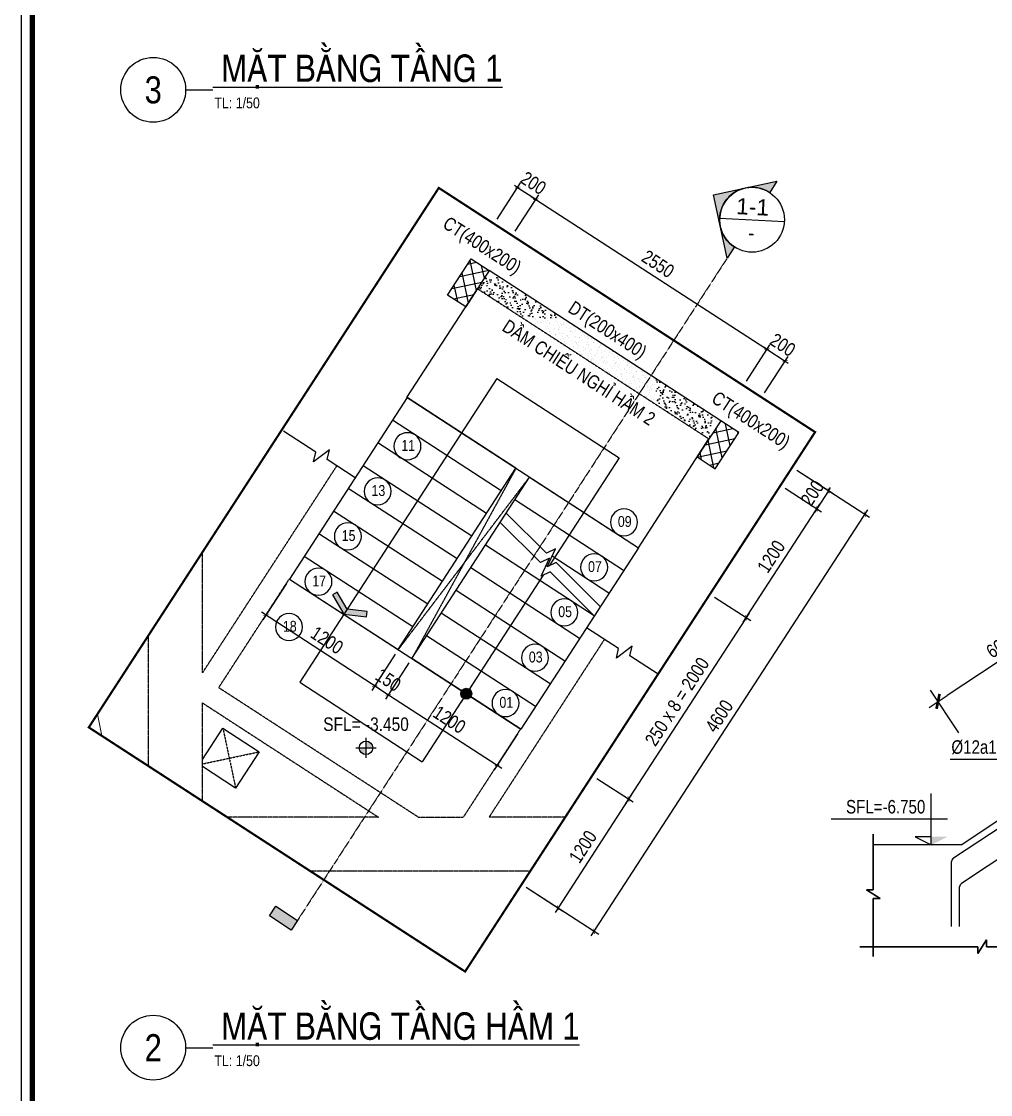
# Model space of a CAD drawing. Header units: millimetres. Extents: x 379264 to 1158416, y -283062 to 356890.
# Drawn here: x 1115130 to 1124096, y -20778 to -10850 of the extents above; entities that cross this region are included whole.
import ezdxf
from ezdxf.enums import TextEntityAlignment as Align

# ---------------------------------------------------------------- set-up
doc = ezdxf.new("R2010")
doc.units = ezdxf.units.MM
for name, pattern in [('BLOCK A - CHI TIET THANG 4$0$HIDDEN', [0.375, 0.25, -0.125]), ('CHI TIET THANG SAN VUON$0$$0$HIDDEN', [0.375, 0.25, -0.125]), ('HIDDEN', [9.525, 6.35, -3.175]), ('mb tang 1 TWA$0$Core 1A$0$Hidden10.5', [1.5, 1, -0.5]), ('mb_loi thang 2-19 twa$0$Core 1A$0$Hidden10.5', [1.5, 1, -0.5])]:
    doc.linetypes.add(name, pattern=pattern)
for name, color, linetype in [('01PM. TEXT A', 3, 'Continuous'), ('02PM. TEXT B', 4, 'Continuous'), ('04PM. THIN', 7, 'Continuous'), ('05PM. FRAME', 4, 'Continuous'), ('06PM. HIDDEN', 4, 'HIDDEN'), ('07PM. WACO', 6, 'Continuous'), ('08PM. SSS X', 6, 'Continuous'), ('11PM. DIM', 2, 'Continuous'), ('13PM. HATCH', 8, 'Continuous'), ('CHI TIET THANG SAN VUON$0$Number Step', 94, 'Continuous'), ('mb tang 1 TWA$0$Opening Hidden', 154, 'mb tang 1 TWA$0$Core 1A$0$Hidden10.5'), ('mb_loi thang 2-19 twa$0$Opening Hidden', 154, 'mb_loi thang 2-19 twa$0$Core 1A$0$Hidden10.5')]:
    doc.layers.add(name, color=color, linetype=linetype)
doc.layers.add('DMo', color=254, linetype='HIDDEN', lineweight=9)
doc.styles.add('[PMDC2013]STYLE', font='arial.ttf', dxfattribs={"width": 0.8})
doc.styles.add('CHI TIET THANG SAN VUON$0$$0$Title Block Bold', font='VHELVEB_0.TTF')
doc.styles.add('CHI TIET THANG SAN VUON$0$VNI-HelveC', font='VHELVCN_0.TTF')
doc.styles.add('CHI TIET THANG SAN VUON$0$VNI-HelveCB', font='VHELVCB_0.TTF')
doc.dimstyles.new('20', dxfattribs={"dimtxt": 250, "dimasz": 200, "dimexe": 250, "dimexo": 0, "dimgap": 100, "dimtad": 1, "dimdec": 0, "dimlfac": 0.2, "dimzin": 0, "dimdsep": 46, "dimtxsty": '[PMDC2013]STYLE', "dimblk": 'TICK', "dimcen": 0, "dimdle": 300, "dimclrd": 2, "dimclre": 2, "dimclrt": 4, "dimadec": 0, "dimazin": 0, "dimtfac": 0.004, "dimtdec": 0, "dimtix": 1, "dimtmove": 2, "dimatfit": 3, "dimldrblk": 'TICK', "dimfxl": 1, "dimtvp": 0.8, "dimtolj": 1, "dimtzin": 0, "dimarcsym": 0})
doc.dimstyles.new('BLOCK A - CHI TIET THANG 1$0$Dim 50 (A1-A2)', dxfattribs={"dimscale": 50, "dimtxt": 2.5, "dimasz": 0.7, "dimexe": 1, "dimexo": 1, "dimgap": 1, "dimtad": 1, "dimdec": 0, "dimzin": 12, "dimdsep": 46, "dimtxsty": '[PMDC2013]STYLE', "dimblk": 'ARCHTICK', "dimcen": 0, "dimdle": 1, "dimclrd": 2, "dimclre": 2, "dimclrt": 4, "dimadec": 0, "dimazin": 0, "dimtfac": 1, "dimtdec": 0, "dimtix": 1, "dimtmove": 2, "dimatfit": 3, "dimldrblk": 'ARCHTICK', "dimfxl": 1, "dimtolj": 1, "dimtzin": 0, "dimarcsym": 0})

# ---------------------------------------------------------------- blocks, each defined once
blk = doc.blocks.new('_ArchTick')
at = {"color": 0, "linetype": 'ByBlock', "const_width": 0.15}
blk.add_lwpolyline([(-0.5, -0.5), (0.5, 0.5)], dxfattribs=at)
blk = doc.blocks.new('*D1455')
at = {"layer": '11PM. DIM', "color": 2, "lineweight": -2, "transparency": 16777216}
for p, q in [((1118715.1, -16785.3), (1118497.4, -17120.9)), ((1118482.6, -17051.7), (1119573.2, -17759.3)), ((1119721.7, -17438.5), (1119504, -17774))]:
    blk.add_line(p, q, dxfattribs=at)
at = {"layer": 'Defpoints', "color": 0, "transparency": 16777216}
for p in [(1118742.3, -16743.4), (1119749, -17396.5), (1119531.3, -17732.1)]:
    blk.add_point(p, dxfattribs=at)
at = {"layer": '11PM. DIM', "color": 2, "lineweight": -2, "transparency": 16777216, "xscale": 35, "yscale": 35, "zscale": 35}
for p, rotation in [((1118524.6, -17078.9), 147.0250436049412), ((1119531.3, -17732.1), 327.0250436049412)]:
    blk.add_blockref('_ArchTick', p, dxfattribs=dict(at, rotation=rotation))
at = {"layer": '11PM. DIM', "color": 4, "transparency": 16777216, "insert": (1119089.9, -17310), "char_height": 125, "attachment_point": 5, "rotation": 327.02504, "style": '[PMDC2013]STYLE'}
blk.add_mtext('\\A1;1200', dxfattribs=at)
blk = doc.blocks.new('*D1456')
at = {"layer": '11PM. DIM', "color": 2, "lineweight": -2, "transparency": 16777216}
for p, q in [((1117582.2, -16050.3), (1117364.4, -16385.9)), ((1118440.3, -17024.3), (1117349.7, -16316.7)), ((1118588.8, -16703.4), (1118371.1, -17039))]:
    blk.add_line(p, q, dxfattribs=at)
at = {"layer": 'Defpoints', "color": 0, "transparency": 16777216}
for p in [(1117609.4, -16008.4), (1117391.7, -16343.9), (1118616.1, -16661.5)]:
    blk.add_point(p, dxfattribs=at)
at = {"layer": '11PM. DIM', "color": 2, "lineweight": -2, "transparency": 16777216, "xscale": 35, "yscale": 35, "zscale": 35}
for p, rotation in [((1117391.7, -16343.9), 147.0250436049412), ((1118398.3, -16997.1), 327.0250436049412)]:
    blk.add_blockref('_ArchTick', p, dxfattribs=dict(at, rotation=rotation))
at = {"layer": '11PM. DIM', "color": 4, "transparency": 16777216, "insert": (1117957, -16575), "char_height": 125, "attachment_point": 5, "rotation": 327.02504, "style": '[PMDC2013]STYLE'}
blk.add_mtext('\\A1;1200', dxfattribs=at)
blk = doc.blocks.new('*D1457')
at = {"layer": '11PM. DIM', "color": 2, "lineweight": -2, "transparency": 16777216}
for p, q in [((1118588.8, -16703.4), (1118371.1, -17039)), ((1118715.1, -16785.3), (1118497.4, -17120.9)), ((1118398.3, -16997.1), (1118369, -16978)), ((1118398.3, -16997.1), (1118524.6, -17078.9)), ((1118524.6, -17078.9), (1118553.9, -17098))]:
    blk.add_line(p, q, dxfattribs=at)
at = {"layer": 'Defpoints', "color": 0, "transparency": 16777216}
for p in [(1118616.1, -16661.5), (1118742.3, -16743.4), (1118524.6, -17078.9)]:
    blk.add_point(p, dxfattribs=at)
at = {"layer": '11PM. DIM', "color": 2, "lineweight": -2, "transparency": 16777216, "xscale": 35, "yscale": 35, "zscale": 35}
for p, rotation in [((1118398.3, -16997.1), 327.0250436049412), ((1118524.6, -17078.9), 147.0250436049412)]:
    blk.add_blockref('_ArchTick', p, dxfattribs=dict(at, rotation=rotation))
at = {"layer": '11PM. DIM', "color": 4, "transparency": 16777216, "insert": (1118523.4, -16942.5), "char_height": 125, "attachment_point": 5, "rotation": 327.02504, "style": '[PMDC2013]STYLE'}
blk.add_mtext('\\A1;150', dxfattribs=at)
blk = doc.blocks.new('*D1458')
at = {"layer": '11PM. DIM', "color": 2, "lineweight": -2, "transparency": 16777216}
for p, q in [((1119697.9, -12789.3), (1119915.6, -12453.7)), ((1119846.4, -12468.5), (1122069.5, -13910.8)), ((1121837.1, -14177.2), (1122054.8, -13841.6))]:
    blk.add_line(p, q, dxfattribs=at)
at = {"layer": 'Defpoints', "color": 0, "transparency": 16777216}
for p in [(1119670.6, -12831.2), (1122027.6, -13883.6), (1121809.9, -14219.1)]:
    blk.add_point(p, dxfattribs=at)
at = {"layer": '11PM. DIM', "color": 2, "lineweight": -2, "transparency": 16777216, "xscale": 35, "yscale": 35, "zscale": 35}
for p, rotation in [((1119888.4, -12495.7), 147.0250436049412), ((1122027.6, -13883.6), 327.0250436049412)]:
    blk.add_blockref('_ArchTick', p, dxfattribs=dict(at, rotation=rotation))
at = {"layer": '11PM. DIM', "color": 4, "transparency": 16777216, "insert": (1121019.9, -13094.1), "char_height": 125, "attachment_point": 5, "rotation": 327.02504, "style": '[PMDC2013]STYLE'}
blk.add_mtext('\\A1;2550', dxfattribs=at)
blk = doc.blocks.new('*D1459')
at = {"layer": '11PM. DIM', "color": 2, "lineweight": -2, "transparency": 16777216}
for p, q in [((1121837.1, -14177.2), (1122054.8, -13841.6)), ((1122027.6, -13883.6), (1121998.2, -13864.5)), ((1122027.6, -13883.6), (1122195.4, -13992.4)), ((1122004.9, -14286), (1122222.6, -13950.5)), ((1122195.4, -13992.4), (1122224.7, -14011.5))]:
    blk.add_line(p, q, dxfattribs=at)
at = {"layer": 'Defpoints', "color": 0, "transparency": 16777216}
for p in [(1122195.4, -13992.4), (1121809.9, -14219.1), (1121977.6, -14328)]:
    blk.add_point(p, dxfattribs=at)
at = {"layer": '11PM. DIM', "color": 2, "lineweight": -2, "transparency": 16777216, "xscale": 35, "yscale": 35, "zscale": 35}
for p, rotation in [((1122027.6, -13883.6), 327.0250436049412), ((1122195.4, -13992.4), 147.0250436049412)]:
    blk.add_blockref('_ArchTick', p, dxfattribs=dict(at, rotation=rotation))
at = {"layer": '11PM. DIM', "color": 4, "transparency": 16777216, "insert": (1122173.4, -13842.5), "char_height": 125, "attachment_point": 5, "rotation": 327.02504, "style": '[PMDC2013]STYLE'}
blk.add_mtext('\\A1;200', dxfattribs=at)
blk = doc.blocks.new('*D1460')
at = {"layer": '11PM. DIM', "color": 2, "lineweight": -2, "transparency": 16777216}
for p, q in [((1122304, -15001.3), (1122639.5, -15219)), ((1122195.1, -15169.1), (1122530.7, -15386.8)), ((1122597.6, -15191.8), (1122616.6, -15162.4)), ((1122597.6, -15191.8), (1122488.7, -15359.6)), ((1122488.7, -15359.6), (1122469.7, -15388.9))]:
    blk.add_line(p, q, dxfattribs=at)
at = {"layer": 'Defpoints', "color": 0, "transparency": 16777216}
for p in [(1122262, -14974.1), (1122153.2, -15141.8), (1122488.7, -15359.6)]:
    blk.add_point(p, dxfattribs=at)
at = {"layer": '11PM. DIM', "color": 2, "lineweight": -2, "transparency": 16777216, "xscale": 35, "yscale": 35, "zscale": 35}
for p, rotation in [((1122597.6, -15191.8), 237.0250436115724), ((1122488.7, -15359.6), 57.0250436115724)]:
    blk.add_blockref('_ArchTick', p, dxfattribs=dict(at, rotation=rotation))
at = {"layer": '11PM. DIM', "color": 4, "transparency": 16777216, "insert": (1122447.7, -15213.7), "char_height": 125, "attachment_point": 5, "rotation": 57.02504, "style": '[PMDC2013]STYLE'}
blk.add_mtext('\\A1;200', dxfattribs=at)
blk = doc.blocks.new('*D1461')
at = {"layer": '11PM. DIM', "color": 2, "lineweight": -2, "transparency": 16777216}
for p, q in [((1121542, -16175.7), (1121877.6, -16393.5)), ((1121862.8, -16324.3), (1120719.8, -18086)), ((1120453.4, -17853.6), (1120789, -18071.3))]:
    blk.add_line(p, q, dxfattribs=at)
at = {"layer": 'Defpoints', "color": 0, "transparency": 16777216}
for p in [(1121500, -16148.5), (1120411.5, -17826.4), (1120747.1, -18044.1)]:
    blk.add_point(p, dxfattribs=at)
at = {"layer": '11PM. DIM', "color": 2, "lineweight": -2, "transparency": 16777216, "xscale": 35, "yscale": 35, "zscale": 35}
for p, rotation in [((1121835.6, -16366.2), 57.02504361157239), ((1120747.1, -18044.1), 237.0250436115724)]:
    blk.add_blockref('_ArchTick', p, dxfattribs=dict(at, rotation=rotation))
at = {"layer": '11PM. DIM', "color": 4, "transparency": 16777216, "insert": (1121195.8, -17143.2), "char_height": 125, "attachment_point": 5, "rotation": 57.02504, "style": '[PMDC2013]STYLE'}
blk.add_mtext('\\A1;250 x 8 = 2000', dxfattribs=at)
blk = doc.blocks.new('*D1462')
at = {"layer": '11PM. DIM', "color": 2, "lineweight": -2, "transparency": 16777216}
for p, q in [((1120453.4, -17853.6), (1120789, -18071.3)), ((1120774.3, -18002.1), (1120066.7, -19092.7)), ((1119799.1, -18859.5), (1120135.9, -19078))]:
    blk.add_line(p, q, dxfattribs=at)
at = {"layer": 'Defpoints', "color": 0, "transparency": 16777216}
for p in [(1120411.5, -17826.4), (1119757.2, -18832.3), (1120093.9, -19050.8)]:
    blk.add_point(p, dxfattribs=at)
at = {"layer": '11PM. DIM', "color": 2, "lineweight": -2, "transparency": 16777216, "xscale": 35, "yscale": 35, "zscale": 35}
for p, rotation in [((1120747.1, -18044.1), 57.02504361157239), ((1120093.9, -19050.8), 237.0250436115724)]:
    blk.add_blockref('_ArchTick', p, dxfattribs=dict(at, rotation=rotation))
at = {"layer": '11PM. DIM', "color": 4, "transparency": 16777216, "insert": (1120325, -18485.5), "char_height": 125, "attachment_point": 5, "rotation": 57.02504, "style": '[PMDC2013]STYLE'}
blk.add_mtext('\\A1;1200', dxfattribs=at)
blk = doc.blocks.new('*D1463')
at = {"layer": '11PM. DIM', "color": 2, "lineweight": -2, "transparency": 16777216}
for p, q in [((1122304, -15001.3), (1122975.1, -15436.7)), ((1120402.3, -19310.4), (1122960.4, -15367.5)), ((1119799.1, -18859.5), (1120471.4, -19295.7))]:
    blk.add_line(p, q, dxfattribs=at)
at = {"layer": 'Defpoints', "color": 0, "transparency": 16777216}
for p in [(1122262, -14974.1), (1122933.2, -15409.5), (1119757.2, -18832.3)]:
    blk.add_point(p, dxfattribs=at)
at = {"layer": '11PM. DIM', "color": 2, "lineweight": -2, "transparency": 16777216, "xscale": 35, "yscale": 35, "zscale": 35}
for p, rotation in [((1122933.2, -15409.5), 57.0250436115724), ((1120429.5, -19268.5), 237.0250436115724)]:
    blk.add_blockref('_ArchTick', p, dxfattribs=dict(at, rotation=rotation))
at = {"layer": '11PM. DIM', "color": 4, "transparency": 16777216, "insert": (1121585.8, -17277), "char_height": 125, "attachment_point": 5, "rotation": 57.02504, "style": '[PMDC2013]STYLE'}
blk.add_mtext('\\A1;4600', dxfattribs=at)
blk = doc.blocks.new('*D1464')
at = {"layer": '11PM. DIM', "color": 2, "lineweight": -2, "transparency": 16777216}
for p, q in [((1119530.1, -12680.4), (1119747.8, -12344.9)), ((1119720.6, -12386.8), (1119691.2, -12367.8)), ((1119720.6, -12386.8), (1119888.4, -12495.7)), ((1119697.9, -12789.3), (1119915.6, -12453.7)), ((1119888.4, -12495.7), (1119917.7, -12514.7))]:
    blk.add_line(p, q, dxfattribs=at)
at = {"layer": 'Defpoints', "color": 0, "transparency": 16777216}
for p in [(1119888.4, -12495.7), (1119502.9, -12722.4), (1119670.6, -12831.2)]:
    blk.add_point(p, dxfattribs=at)
at = {"layer": '11PM. DIM', "color": 2, "lineweight": -2, "transparency": 16777216, "xscale": 35, "yscale": 35, "zscale": 35}
for p, rotation in [((1119720.6, -12386.8), 327.0250436049412), ((1119888.4, -12495.7), 147.0250436049412)]:
    blk.add_blockref('_ArchTick', p, dxfattribs=dict(at, rotation=rotation))
at = {"layer": '11PM. DIM', "color": 4, "transparency": 16777216, "insert": (1119866.4, -12345.8), "char_height": 125, "attachment_point": 5, "rotation": 327.02504, "style": '[PMDC2013]STYLE'}
blk.add_mtext('\\A1;200', dxfattribs=at)
blk = doc.blocks.new('*D1465')
at = {"layer": '11PM. DIM', "color": 2, "lineweight": -2, "transparency": 16777216}
for p, q in [((1122195.1, -15169.1), (1122530.7, -15386.8)), ((1121808.4, -16408.2), (1122515.9, -15317.6)), ((1121542, -16175.7), (1121877.6, -16393.5))]:
    blk.add_line(p, q, dxfattribs=at)
at = {"layer": 'Defpoints', "color": 0, "transparency": 16777216}
for p in [(1122153.2, -15141.8), (1122488.7, -15359.6), (1121500, -16148.5)]:
    blk.add_point(p, dxfattribs=at)
at = {"layer": '11PM. DIM', "color": 2, "lineweight": -2, "transparency": 16777216, "xscale": 35, "yscale": 35, "zscale": 35}
for p, rotation in [((1122488.7, -15359.6), 57.02504361157242), ((1121835.6, -16366.2), 237.0250436115724)]:
    blk.add_blockref('_ArchTick', p, dxfattribs=dict(at, rotation=rotation))
at = {"layer": '11PM. DIM', "color": 4, "transparency": 16777216, "insert": (1122066.7, -15800.9), "char_height": 125, "attachment_point": 5, "rotation": 57.02504, "style": '[PMDC2013]STYLE'}
blk.add_mtext('\\A1;1200', dxfattribs=at)
blk = doc.blocks.new('MB Ham 2$0$Arrow 60')
at = {"linetype": 'ByBlock', "lineweight": -2}
h = blk.add_hatch(color=0, dxfattribs=at)
h.paths.add_polyline_path([(1.875, 0.938), (1.651, 1.385), (0, 0.559), (-1.651, 1.385), (-1.875, 0.938), (0, 0)], flags=17)
h.paths.add_polyline_path([(1.651, 1.385), (1.875, 0.938), (0, 0), (-1.875, 0.938), (-1.651, 1.385), (0, 0.559)])
blk.add_hatch(color=0, dxfattribs=at).paths.add_polyline_path([(1.651, 1.385), (1.875, 0.938), (0, 0), (-1.875, 0.938), (-1.651, 1.385), (0, 0.559)])
at = {"color": 0, "linetype": 'ByBlock', "lineweight": -2}
blk.add_lwpolyline([(1.651, 1.385), (1.875, 0.938), (0, 0), (-1.875, 0.938), (-1.651, 1.385), (0, 0.559)], close=True, dxfattribs=at)
blk = doc.blocks.new('MB Ham 2$0$Dot')
at = {"linetype": 'ByBlock', "lineweight": -2}
h = blk.add_hatch(color=0, dxfattribs=at)
edge = h.paths.add_edge_path()
edge.add_arc((0, 0), 0.5, 0, 360)
at = {"color": 0, "linetype": 'ByBlock', "lineweight": -2}
blk.add_line((0, -1), (0, 1), dxfattribs=at)
blk.add_circle((0, 0), 0.5, dxfattribs=at)
blk = doc.blocks.new('CHI TIET THANG SAN VUON$0$13123123213')
at = {"linetype": 'ByBlock'}
h = blk.add_hatch(color=0, dxfattribs=at)
h.paths.add_polyline_path([(0, 1), (0, 0), (1, 0, 0.414214)])
h.paths.add_polyline_path([(0, 0), (-1, 0, 0.414214), (0, -1)])
at = {"color": 0, "linetype": 'ByBlock'}
for p, q in [((-1.5, 0), (1.5, 0)), ((0, -1.5), (0, 1.5))]:
    blk.add_line(p, q, dxfattribs=at)
blk.add_circle((0, 0), 1, dxfattribs=at)
at = {"color": 0, "linetype": 'ByBlock', "lineweight": -2, "style": 'CHI TIET THANG SAN VUON$0$VNI-HelveC'}
for tag, p in [('TEXT1', (0, 10.5)), ('TEXT2', (0, 7)), ('TEXT3', (0, 3.5))]:
    blk.add_attdef(tag, text='', height=2, dxfattribs=at).set_placement(p, align=Align.MIDDLE_CENTER)
blk = doc.blocks.new('CHI TIET THANG SAN VUON$0$Number Step')
at = {"color": 0, "linetype": 'ByBlock'}
blk.add_circle((0, 0), 2.5, dxfattribs=at)
at = {"color": 0, "linetype": 'ByBlock', "lineweight": -2, "style": 'CHI TIET THANG SAN VUON$0$VNI-HelveCB'}
blk.add_attdef('TEXT', text='', height=2, dxfattribs=at).set_placement((0, 0), align=Align.MIDDLE)
blk = doc.blocks.new('CHI TIET THANG SAN VUON$0$HTT-Title')
at = {"lineweight": -2}
blk.add_line((6, 0), (11, 0), dxfattribs=at)
at = {"linetype": 'ByBlock', "lineweight": -2}
blk.add_circle((0, 0), 6, dxfattribs=at)
at = {"linetype": 'ByBlock', "lineweight": -2, "style": 'CHI TIET THANG SAN VUON$0$VNI-HelveCB'}
blk.add_attdef('DWG.NAME', text='', height=5, dxfattribs=at).set_placement((11, 0), align=Align.BOTTOM_LEFT)
blk.add_attdef('NUMBER', text='', height=5, dxfattribs=at).set_placement((0, 0), align=Align.MIDDLE_CENTER)
at = {"linetype": 'ByBlock', "lineweight": -2, "style": 'CHI TIET THANG SAN VUON$0$VNI-HelveC'}
blk.add_attdef('SCALE', text='', height=2, dxfattribs=at).set_placement((11.32, -1.41), align=Align.TOP_LEFT)
blk = doc.blocks.new('CHG_XX_Khung ten')
blk.add_lwpolyline([(15, 579), (826, 579), (826, 15), (15, 15)], close=True)
at = {"color": 4, "linetype": 'Continuous', "const_width": 1}
blk.add_lwpolyline([(17, 577), (824, 577), (824, 17), (17, 17)], close=True, dxfattribs=at)
blk = doc.blocks.new('*U1443')
h = blk.add_hatch(color=256)
edge = h.paths.add_edge_path()
edge.add_line((-300, -520), (-424, -735))
edge.add_line((-424, -735), (-735, 424))
edge.add_line((-735, 424), (424, 735))
edge.add_line((424, 735), (300, 520))
edge.add_arc((0, 0), 600, 60, 240)
blk.add_hatch(color=256).paths.add_polyline_path([(-8249, -13328), (-8142, -13142), (-7726, -13382), (-7833, -13568)])
blk.add_line((-600, 0), (600, 0))
at = {"linetype": 'CHI TIET THANG SAN VUON$0$$0$HIDDEN', "ltscale": 10}
blk.add_line((-300, -520), (-7833, -13568), dxfattribs=at)
blk.add_lwpolyline([(-300, -520), (-424, -735), (-735, 424), (424, 735), (300, 520, 1)], format="xyb", close=True)
blk.add_lwpolyline([(-8249, -13328), (-8142, -13142), (-7726, -13382), (-7833, -13568)], close=True)
blk.add_circle((0, 0), 600)
at = {"style": 'CHI TIET THANG SAN VUON$0$$0$Title Block Bold', "flags": 8}
blk.add_attdef('VIEWNUMBER', text='', height=300, dxfattribs=at).set_placement((0, 0), align=Align.BOTTOM_CENTER)
blk.add_attdef('DRAWINGREFERENCE', text='', height=250, dxfattribs=at).set_placement((0, -120), align=Align.TOP_CENTER)
blk = doc.blocks.new('TICK')
at = {"color": 0, "linetype": 'ByBlock'}
blk.add_line((1, 0), (-1, 0), dxfattribs=at)
at = {"color": 7, "linetype": 'ByBlock', "const_width": 0.25}
blk.add_lwpolyline([(-0.5, -0.5), (0.5, 0.5)], dxfattribs=at)
blk = doc.blocks.new('*D1340')
at = {"layer": '11PM. DIM', "color": 2, "lineweight": -2, "ltscale": 0.3, "transparency": 16777216}
for p, q in [((746016, -344756), (745492, -343964)), ((745463, -344282), (743293, -345715)), ((743512, -346409), (742989, -345616))]:
    blk.add_line(p, q, dxfattribs=at)
at = {"layer": 'Defpoints', "color": 0, "ltscale": 0.3, "transparency": 16777216}
for p in [(746016, -344756), (743126, -345825), (743512, -346409)]:
    blk.add_point(p, dxfattribs=at)
at = {"layer": '11PM. DIM', "color": 2, "lineweight": -2, "ltscale": 0.3, "transparency": 16777216, "xscale": 200, "yscale": 200, "zscale": 200}
for p, rotation in [((745630, -344172), 33.42481118570959), ((743126, -345825), 213.4248111857095)]:
    blk.add_blockref('TICK', p, dxfattribs=dict(at, rotation=rotation))
at = {"layer": '11PM. DIM', "color": 4, "ltscale": 0.3, "transparency": 16777216, "insert": (744253, -344808), "char_height": 250, "attachment_point": 5, "rotation": 33.4248, "style": '[PMDC2013]STYLE'}
blk.add_mtext('\\A1;600', dxfattribs=at)
blk = doc.blocks.new('*U1186')
at = {"layer": '04PM. THIN'}
for p, q in [((0, 0), (0, 950)), ((-300, 475), (1850, 475)), ((0, 150), (300, 150)), ((300, 150), (0, 0))]:
    blk.add_line(p, q, dxfattribs=at)
at = {"layer": '04PM. THIN', "linetype": 'ByBlock'}
blk.add_line((-475, 0), (475, 0), dxfattribs=at)
at = {"layer": '04PM. THIN'}
blk.add_solid([(0, 0), (0, 150), (-300, 150)], dxfattribs=at)
blk = doc.blocks.new('A$C0EA042E7')
at = {"layer": '04PM. THIN', "flags": 128}
blk.add_lwpolyline([(-9440.5, -7205.5), (-9785, -6455.3), (-11126.4, -6455.3)], dxfattribs=at)
at = {"layer": '04PM. THIN'}
for points in [[(-12550.2, -10102.7), (-12550.2, -10102.7), (-12550.2, -9029.8), (-12422.9, -9028.8), (-12673.7, -8869.1), (-12550.2, -8869.1), (-12550.2, -7835.1), (-12550.2, -7835.1), (-12550.2, -8869.4), (-12673.7, -8869.1), (-12422.9, -9028.8), (-12550.2, -9029.3)], [(-8033.1, -9920.4), (-8033.1, -9920.4), (-10454.9, -9920.4), (-10455.8, -9793.1), (-10615.5, -10043.9), (-10615.5, -9920.4), (-12794.7, -9920.4), (-12794.7, -9920.4), (-10615.3, -9920.4), (-10615.5, -10043.9), (-10455.8, -9793.1), (-10455.4, -9920.4)]]:
    blk.add_lwpolyline(points, close=True, dxfattribs=at)
at = {"layer": '05PM. FRAME', "ltscale": 0.25}
for q in [(-10000, -7425), (-12550.2, -8035)]:
    blk.add_line((-10924.2, -8035), q, dxfattribs=at)
at = {"layer": '08PM. SSS X', "ltscale": 400}
for p, q in [((1751, -388.2), (-10914.1, -8747.2)), ((-11064.1, -8277.1), (-7494.1, -5920.9)), ((-11100, -9547.6), (-11100, -8343.8)), ((-10950, -9547.6), (-10950, -8814))]:
    blk.add_line(p, q, dxfattribs=at)
for centre in [(-11020, -8343.8), (-10870, -8814)]:
    blk.add_arc(centre, 80, 123.42481, 180, dxfattribs=at)
at = {"layer": '02PM. TEXT B', "ltscale": 500, "xscale": -1}
blk.add_blockref('*U1186', (-11475, -8035), dxfattribs=at)
at = {"layer": '02PM. TEXT B', "color": 4, "style": '[PMDC2013]STYLE', "width": 0.8}
blk.add_text('%%C12a150', height=250, dxfattribs=at).set_placement((-11102.7, -6350.3))
at = {"layer": '02PM. TEXT B', "ltscale": 500, "style": '[PMDC2013]STYLE', "width": 0.8}
blk.add_text('SFL=-6.750', height=250, dxfattribs=at).set_placement((-13053, -7330, 0), align=Align.MIDDLE_LEFT)
at = {"layer": '11PM. DIM', "ltscale": 0.3}
dim = blk.add_linear_dim(base=(-11349.6, -5380.2), p1=(-8460.1, -4311.9), p2=(-10964, -5964.4), angle=213.42481, dimstyle='20', override={"dimtxsty": '[PMDC2013]STYLE'}, dxfattribs=at)
dim.commit()
dim.dimension.update_dxf_attribs({"geometry": '*D1340', "text_midpoint": (-10223, -4364), "insert": (-754475.9, 340444.5)})

msp = doc.modelspace()

# ---------------------------------------------------------------- hatches: boundary and pattern name
at = {"layer": '13PM. HATCH'}
h = msp.add_hatch(dxfattribs=at)
h.set_pattern_fill('ANSI37', color=256, scale=30, angle=237.025044, style=0)
h.set_pattern_definition([(282.02504, (1120068.99, 12494.52), (93.1599, 19.8443), []), (12.02504, (1120068.99, 12494.52), (-19.8443, 93.1599), [])])
h.paths.add_polyline_path([(1119290.81, -13046.38), (1119458.6, -13155.23), (1119240.89, -13490.8), (1119073.1, -13381.94)])
h = msp.add_hatch(dxfattribs=at)
h.set_pattern_fill('AR-SAND', color=256, scale=1.5, angle=102.025044, style=0)
h.set_pattern_definition([(139.525044, (1031462.43, -140322.39), (-71.301055, -17.641977), [0, -57.912, 0, -64.77, 0, -61.9125]), (109.525044, (1031462.43, -140322.39), (-119.21233, 43.54747), [0, -31.242, 0, -52.197, 0, -20.0025]), (69.525044, (1031472.19, -140368.23), (-24.930056, 116.000387), [0, -19.05, 0, -68.58, 0, -89.535]), (59.52504, (1031472.19, -140368.23), (-56.56744, 105.05348), [0, -9.525, 0, -44.958, 0, -51.435])])
h.paths.add_polyline_path([(1119349.74, -13323.02), (1121488.96, -14710.91), (1121597.81, -14543.13), (1119458.6, -13155.23)])
h = msp.add_hatch(dxfattribs=at)
h.set_pattern_fill('ANSI37', color=256, scale=30, angle=237.025044, style=0)
h.set_pattern_definition([(282.02504, (1120065.71, 12496.65), (93.1599, 19.8443), []), (12.02504, (1120065.71, 12496.65), (-19.8443, 93.1599), [])])
h.paths.add_polyline_path([(1121767.27, -14653.07), (1121599.49, -14544.22), (1121381.78, -14879.78), (1121549.56, -14988.64)])

# ---------------------------------------------------------------- linework, layer by layer
at = {"linetype": 'BLOCK A - CHI TIET THANG 4$0$HIDDEN', "ltscale": 10, "const_width": 20}
msp.add_lwpolyline([(1122472.78, -14649.22), (1118991.03, -12390.3), (1115752.93, -17381.31), (1119234.68, -19640.22)], close=True, dxfattribs=at)
at = {"layer": '05PM. FRAME', "ltscale": 0.25}
for p, q in [((1121599.49, -14544.22), (1119458.6, -13155.23)), ((1118696.61, -14329.71), (1119349.74, -13323.02)), ((1118698.29, -14330.8), (1120837.51, -15718.69)), ((1120837.51, -15718.69), (1121490.64, -14712)), ((1117609.75, -16008.61), (1119748.96, -17396.51))]:
    msp.add_line(p, q, dxfattribs=at)
for points in [[(1118698.29, -14330.8), (1117609.75, -16008.61), (1118616.44, -16661.74), (1119704.98, -14983.92)], [(1120837.51, -15718.69), (1119748.96, -17396.51), (1118742.27, -16743.38), (1119830.82, -15065.56)]]:
    msp.add_lwpolyline(points, close=True, dxfattribs=at)
for points in [[(1118218.57, -15071.23), (1117958.06, -14902.21), (1117978.57, -14813.17), (1117832.68, -14923.21), (1117853.19, -14834.17), (1117555.57, -14641.08)], [(1120429.3, -16347.87), (1120020.52, -15942.74), (1119937.89, -15981.72), (1120014.37, -15815.76), (1119931.74, -15854.75), (1119558.68, -15485.02)], [(1120484.9, -16262.18), (1120076.12, -15857.05), (1119993.48, -15896.03), (1120069.97, -15730.07), (1119987.34, -15769.05), (1119614.28, -15399.33)], [(1121020.33, -16888.97), (1120759.81, -16719.95), (1120780.32, -16630.91), (1120634.43, -16740.95), (1120654.94, -16651.91), (1120357.32, -16458.82)]]:
    msp.add_lwpolyline(points, dxfattribs=at)
at = {"layer": '06PM. HIDDEN', "linetype": 'HIDDEN', "ltscale": 0.25}
msp.add_line((1119349.74, -13323.02), (1121490.64, -14712), dxfattribs=at)
at = {"layer": '07PM. WACO'}
for points in [[(1119290.81, -13046.38), (1119458.6, -13155.23), (1119240.89, -13490.8), (1119073.1, -13381.94)], [(1121767.27, -14653.07), (1121599.49, -14544.22), (1121381.78, -14879.78), (1121549.56, -14988.64)]]:
    msp.add_lwpolyline(points, close=True, dxfattribs=at)
at = {"layer": '13PM. HATCH'}
for p, q in [((1119528.2, -14154.01), (1117704.89, -16964.36)), ((1119528.2, -14154.01), (1120660.73, -14888.78)), ((1119568.91, -15193.65), (1118562.22, -14540.52)), ((1119432.85, -15403.38), (1118426.16, -14750.25)), ((1120660.73, -14888.78), (1120013.3, -15886.68)), ((1119296.78, -15613.1), (1118290.09, -14959.98)), ((1119160.71, -15822.83), (1118154.02, -15169.7)), ((1120701.44, -15928.42), (1119694.75, -15275.29)), ((1119024.64, -16032.56), (1118017.95, -15379.43)), ((1118888.57, -16242.28), (1117881.88, -15589.16)), ((1120429.3, -16347.87), (1119422.61, -15694.74)), ((1118752.51, -16452.01), (1117745.81, -15798.89)), ((1120565.37, -16138.14), (1120039.22, -15796.79)), ((1119957.71, -15972.37), (1118837.41, -17699.12)), ((1120293.24, -16557.6), (1119286.55, -15904.47)), ((1120157.17, -16767.33), (1119150.48, -16114.2)), ((1120021.1, -16977.05), (1119014.41, -16323.93)), ((1119885.03, -17186.78), (1118878.34, -16533.65)), ((1117704.89, -16964.36), (1118837.41, -17699.12))]:
    msp.add_line(p, q, dxfattribs=at)
at = {"layer": 'DMo', "ltscale": 1400}
msp.add_line((1115874.48, -17460.17), (1115833.17, -17257.64), dxfattribs=at)
at = {"layer": 'mb_loi thang 2-19 twa$0$Opening Hidden', "color": 8}
for p, q in [((1119704.98, -14983.92), (1118742.27, -16743.38)), ((1118616.44, -16661.74), (1119830.82, -15065.56))]:
    msp.add_line(p, q, dxfattribs=at)

# ---------------------------------------------------------------- block references
at = {"layer": '01PM. TEXT A'}
ref = msp.add_blockref('CHI TIET THANG SAN VUON$0$HTT-Title', (1116349.2, -11483.25), dxfattribs=dict(at, xscale=50, yscale=50, zscale=50))
ref.add_attrib('NUMBER', '3', dxfattribs={"layer": '0', "color": 0, "linetype": 'ByBlock', "lineweight": -2, "height": 250, "style": 'CHI TIET THANG SAN VUON$0$VNI-HelveCB'}).set_placement((1116349.2, -11483.25), align=Align.MIDDLE_CENTER)
ref.add_attrib('DWG.NAME', '%%u MAËT BAÈNG TAÀNG 1', dxfattribs={"layer": '0', "color": 3, "linetype": 'ByBlock', "lineweight": -2, "height": 250, "style": 'CHI TIET THANG SAN VUON$0$VNI-HelveCB'}).set_placement((1116899.2, -11483.25), align=Align.BOTTOM_LEFT)
ref.add_attrib('SCALE', 'TL: 1/50', dxfattribs={"layer": '0', "color": 0, "linetype": 'ByBlock', "lineweight": -2, "height": 100, "style": 'CHI TIET THANG SAN VUON$0$VNI-HelveC'}).set_placement((1116914.97, -11553.94), align=Align.TOP_LEFT)
ref = msp.add_blockref('CHI TIET THANG SAN VUON$0$HTT-Title', (1116349.2, -20344.36), dxfattribs=dict(at, xscale=50, yscale=50, zscale=50))
ref.add_attrib('NUMBER', '2', dxfattribs={"layer": '0', "color": 0, "linetype": 'ByBlock', "lineweight": -2, "height": 250, "style": 'CHI TIET THANG SAN VUON$0$VNI-HelveCB'}).set_placement((1116349.2, -20344.36), align=Align.MIDDLE_CENTER)
ref.add_attrib('DWG.NAME', '%%u MAËT BAÈNG TAÀNG HAÀM 1', dxfattribs={"layer": '0', "color": 3, "linetype": 'ByBlock', "lineweight": -2, "height": 250, "style": 'CHI TIET THANG SAN VUON$0$VNI-HelveCB'}).set_placement((1116899.2, -20344.36), align=Align.BOTTOM_LEFT)
ref.add_attrib('SCALE', 'TL: 1/50', dxfattribs={"layer": '0', "color": 0, "linetype": 'ByBlock', "lineweight": -2, "height": 100, "style": 'CHI TIET THANG SAN VUON$0$VNI-HelveC'}).set_placement((1116914.97, -20415.04), align=Align.TOP_LEFT)
at = {"layer": '02PM. TEXT B'}
ref = msp.add_blockref('CHI TIET THANG SAN VUON$0$13123123213', (1118317.86, -17570.45), dxfattribs=dict(at, xscale=62.49999999999999, yscale=62.49999999999999, zscale=62.49999999999999))
ref.add_attrib('TEXT3', 'SFL= -3.450', dxfattribs={"layer": '0', "color": 0, "linetype": 'ByBlock', "lineweight": -2, "height": 125, "rotation": 0, "style": 'CHI TIET THANG SAN VUON$0$VNI-HelveC'}).set_placement((1118317.86, -17351.7), align=Align.MIDDLE_CENTER)
at = {"layer": '13PM. HATCH', "zscale": 99.99999999999999}
for name, p, xscale, yscale, rotation in [('MB Ham 2$0$Arrow 60', (1118113.09, -16335.18), -99.99999999999996, 99.99999999999997, 327.0250436077557), ('MB Ham 2$0$Dot', (1119245.62, -17069.94), 99.99999999999999, 99.99999999999999, 147.0250436077557)]:
    msp.add_blockref(name, p, dxfattribs=dict(at, xscale=xscale, yscale=yscale, rotation=rotation))
at = {"layer": 'CHI TIET THANG SAN VUON$0$Number Step'}
ref = msp.add_blockref('CHI TIET THANG SAN VUON$0$Number Step', (1118701.26, -14779.72), dxfattribs=dict(at, xscale=-49.99999999999999, yscale=49.99999999999999, zscale=50, rotation=90))
ref.add_attrib('TEXT', '11', dxfattribs={"layer": '0', "color": 0, "linetype": 'ByBlock', "lineweight": -2, "height": 100, "rotation": 360, "style": 'CHI TIET THANG SAN VUON$0$VNI-HelveCB'}).set_placement((1118708.2, -14772.78), align=Align.MIDDLE)
ref = msp.add_blockref('CHI TIET THANG SAN VUON$0$Number Step', (1118425.48, -15196.94), dxfattribs=dict(at, xscale=-49.99999999999999, yscale=49.99999999999999, zscale=50, rotation=90))
ref.add_attrib('TEXT', '13', dxfattribs={"layer": '0', "color": 0, "linetype": 'ByBlock', "lineweight": -2, "height": 100, "rotation": 360, "style": 'CHI TIET THANG SAN VUON$0$VNI-HelveCB'}).set_placement((1118432.41, -15190.01), align=Align.MIDDLE)
ref = msp.add_blockref('CHI TIET THANG SAN VUON$0$Number Step', (1120704.55, -15483.43), dxfattribs=dict(at, xscale=-49.99999999999999, yscale=49.99999999999999, zscale=50, rotation=90))
ref.add_attrib('TEXT', '09', dxfattribs={"layer": '0', "color": 0, "linetype": 'ByBlock', "lineweight": -2, "height": 100, "rotation": 360, "style": 'CHI TIET THANG SAN VUON$0$VNI-HelveCB'}).set_placement((1120711.49, -15476.5), align=Align.MIDDLE)
ref = msp.add_blockref('CHI TIET THANG SAN VUON$0$Number Step', (1118149.83, -15613.97), dxfattribs=dict(at, xscale=-49.99999999999999, yscale=49.99999999999999, zscale=50, rotation=90))
ref.add_attrib('TEXT', '15', dxfattribs={"layer": '0', "color": 0, "linetype": 'ByBlock', "lineweight": -2, "height": 100, "rotation": 360, "style": 'CHI TIET THANG SAN VUON$0$VNI-HelveCB'}).set_placement((1118156.76, -15607.04), align=Align.MIDDLE)
ref = msp.add_blockref('CHI TIET THANG SAN VUON$0$Number Step', (1120428.77, -15900.66), dxfattribs=dict(at, xscale=-49.99999999999999, yscale=49.99999999999999, zscale=50, rotation=90))
ref.add_attrib('TEXT', '07', dxfattribs={"layer": '0', "color": 0, "linetype": 'ByBlock', "lineweight": -2, "height": 100, "rotation": 360, "style": 'CHI TIET THANG SAN VUON$0$VNI-HelveCB'}).set_placement((1120435.7, -15893.73), align=Align.MIDDLE)
ref = msp.add_blockref('CHI TIET THANG SAN VUON$0$Number Step', (1117877.69, -16033.43), dxfattribs=dict(at, xscale=-49.99999999999999, yscale=49.99999999999999, zscale=50, rotation=90))
ref.add_attrib('TEXT', '17', dxfattribs={"layer": '0', "color": 0, "linetype": 'ByBlock', "lineweight": -2, "height": 100, "rotation": 360, "style": 'CHI TIET THANG SAN VUON$0$VNI-HelveCB'}).set_placement((1117884.62, -16026.49), align=Align.MIDDLE)
ref = msp.add_blockref('CHI TIET THANG SAN VUON$0$Number Step', (1120153.11, -16317.69), dxfattribs=dict(at, xscale=-49.99999999999999, yscale=49.99999999999999, zscale=50, rotation=90))
ref.add_attrib('TEXT', '05', dxfattribs={"layer": '0', "color": 0, "linetype": 'ByBlock', "lineweight": -2, "height": 100, "rotation": 360, "style": 'CHI TIET THANG SAN VUON$0$VNI-HelveCB'}).set_placement((1120160.05, -16310.75), align=Align.MIDDLE)
ref = msp.add_blockref('CHI TIET THANG SAN VUON$0$Number Step', (1117605.55, -16452.88), dxfattribs=dict(at, xscale=-49.99999999999999, yscale=49.99999999999999, zscale=50, rotation=90))
ref.add_attrib('TEXT', '18', dxfattribs={"layer": '0', "color": 0, "linetype": 'ByBlock', "lineweight": -2, "height": 100, "rotation": 360, "style": 'CHI TIET THANG SAN VUON$0$VNI-HelveCB'}).set_placement((1117612.49, -16445.95), align=Align.MIDDLE)
ref = msp.add_blockref('CHI TIET THANG SAN VUON$0$Number Step', (1119880.98, -16737.14), dxfattribs=dict(at, xscale=-49.99999999999999, yscale=49.99999999999999, zscale=50, rotation=90))
ref.add_attrib('TEXT', '03', dxfattribs={"layer": '0', "color": 0, "linetype": 'ByBlock', "lineweight": -2, "height": 100, "rotation": 360, "style": 'CHI TIET THANG SAN VUON$0$VNI-HelveCB'}).set_placement((1119887.91, -16730.21), align=Align.MIDDLE)
ref = msp.add_blockref('CHI TIET THANG SAN VUON$0$Number Step', (1119608.84, -17156.59), dxfattribs=dict(at, xscale=-49.99999999999999, yscale=49.99999999999999, zscale=50, rotation=90))
ref.add_attrib('TEXT', '01', dxfattribs={"layer": '0', "color": 0, "linetype": 'ByBlock', "lineweight": -2, "height": 100, "rotation": 360, "style": 'CHI TIET THANG SAN VUON$0$VNI-HelveCB'}).set_placement((1119615.78, -17149.66), align=Align.MIDDLE)

# ---------------------------------------------------------------- texts
at = {"layer": '01PM. TEXT A', "style": '[PMDC2013]STYLE', "width": 0.8}
for s, p in [('CT(400x200)', (1119017.27, -12751.15, -0.01)), ('DT(200x400)', (1120177.43, -13532.3, -0.01)), ('DẦM CHIẾU NGHỈ HẦM 2', (1119566.88, -13704.12, -0.01)), ('CT(400x200)', (1121504.27, -14367.44, -0.01))]:
    msp.add_text(s, height=125, rotation=327.025044, dxfattribs=at).set_placement(p)

# ---------------------------------------------------------------- dimensions: what is measured, and where the dimension line sits
at = {"layer": '11PM. DIM'}
for base, p1, p2, angle, picture, middle in [((1119888.36, -12495.67), (1119502.86, -12722.38), (1119670.65, -12831.23), 327.025044, '*D1464', (1119866.41, -12345.75)), ((1122027.57, -13883.56), (1119670.65, -12831.23), (1121809.86, -14219.13), 327.025044, '*D1458', (1121019.91, -13094.13)), ((1122195.35, -13992.42), (1121809.86, -14219.13), (1121977.64, -14327.98), 327.025044, '*D1459', (1122173.41, -13842.5)), ((1122933.15, -15409.48), (1119757.19, -18832.29), (1122262.02, -14974.06), 237.025044, '*D1463', (1121585.83, -17277.03)), ((1122488.73, -15359.55), (1122262.02, -14974.06), (1122153.17, -15141.84), 237.025044, '*D1460', (1122447.67, -15213.71)), ((1122488.73, -15359.55), (1121500.04, -16148.53), (1122153.17, -15141.84), 57.025044, '*D1465', (1122066.68, -15800.95)), ((1117391.66, -16343.93), (1118616.06, -16661.49), (1117609.37, -16008.36), 147.025044, '*D1456', (1117956.95, -16575.01)), ((1118524.56, -17078.94), (1118616.06, -16661.49), (1118742.27, -16743.38), 327.025044, '*D1457', (1118523.41, -16942.51)), ((1119531.25, -17732.07), (1118742.27, -16743.38), (1119748.96, -17396.51), 327.025044, '*D1455', (1119089.86, -17310.02)), ((1120093.92, -19050.76), (1120411.5, -17826.35), (1119757.19, -18832.29), 237.025044, '*D1462', (1120325.01, -18485.46))]:
    dim = msp.add_linear_dim(base=base, p1=p1, p2=p2, angle=angle, dimstyle='BLOCK A - CHI TIET THANG 1$0$Dim 50 (A1-A2)', dxfattribs=at)
    dim.commit()
    dim.dimension.update_dxf_attribs({"geometry": picture, "text_midpoint": middle})
dim = msp.add_linear_dim(base=(1120747.06, -18044.06), p1=(1121500.04, -16148.53), p2=(1120411.5, -17826.35), angle=237.025044, text='250 x 8 = <>', dimstyle='BLOCK A - CHI TIET THANG 1$0$Dim 50 (A1-A2)', dxfattribs=at)
dim.commit()
dim.dimension.update_dxf_attribs({"geometry": '*D1461', "text_midpoint": (1121195.85, -17143.2)})

# ---------------------------------------------------------------- next in the draw order: block references
at = {"layer": '04PM. THIN', "xscale": 50, "yscale": 50, "zscale": 50}
msp.add_blockref('CHG_XX_Khung ten', (1114379.92, -31152.33), dxfattribs=at)

# ---------------------------------------------------------------- next in the draw order: linework, layer by layer
at = {"layer": '05PM. FRAME', "ltscale": 0.25, "flags": 128}
msp.add_lwpolyline([(1116805.43, -17679.58), (1116993.64, -17389.47), (1117329.21, -17607.18), (1117111.5, -17942.74), (1116805.43, -17744.17)], dxfattribs=at)
at = {"layer": '06PM. HIDDEN', "linetype": 'HIDDEN', "ltscale": 0.25}
for p, q in [((1116805.43, -16877.2), (1118048.65, -14960.98)), ((1116805.43, -16877.2), (1116805.43, -15759.05)), ((1116955.59, -17013.22), (1117608.07, -16007.52)), ((1116305.43, -17739.76), (1116305.43, -16529.72)), ((1120523.43, -16566.58), (1119455.98, -18211.88)), ((1118801.4, -18211.88), (1116954.94, -17014.21)), ((1116805.43, -18064.15), (1116805.43, -17155.25)), ((1116805.43, -17155.25), (1118432.8, -18211.88)), ((1119747.29, -17395.42), (1119217.58, -18211.88)), ((1118432.8, -18211.88), (1117033.13, -18211.88)), ((1118801.4, -18211.88), (1119217.58, -18211.88)), ((1120161.37, -18211.88), (1119455.98, -18211.88)), ((1119836.98, -18711.88), (1117803.8, -18711.88))]:
    msp.add_line(p, q, dxfattribs=at)
at = {"layer": 'mb tang 1 TWA$0$Opening Hidden', "color": 8}
for p, q in [((1116993.64, -17389.47), (1117111.5, -17942.74)), ((1116805.43, -17718.75), (1117329.21, -17607.18))]:
    msp.add_line(p, q, dxfattribs=at)

# ---------------------------------------------------------------- next in the draw order: block references
at = {"layer": '07PM. WACO'}
ref = msp.add_blockref('*U1443', (1121889.23, -12684.94), dxfattribs=dict(at, xscale=0.5, yscale=0.5, zscale=0.5, rotation=357.0250436077364))
ref.add_attrib('VIEWNUMBER', '1-1', dxfattribs={"layer": '0', "height": 150, "rotation": 357.025044, "style": 'CHI TIET THANG SAN VUON$0$$0$Title Block Bold'}).set_placement((1121889.23, -12684.94), align=Align.BOTTOM_CENTER)
ref.add_attrib('DRAWINGREFERENCE', '-', dxfattribs={"layer": '0', "height": 125, "rotation": 357.025044, "style": 'CHI TIET THANG SAN VUON$0$$0$Title Block Bold'}).set_placement((1121886.12, -12744.85), align=Align.TOP_CENTER)
at = {"layer": 'CHI TIET THANG SAN VUON$0$Number Step', "xscale": 0.5, "yscale": 0.5, "zscale": 0.5}
msp.add_blockref('A$C0EA042E7', (1129285.3, -14450.43), dxfattribs=at)

doc.saveas('drawing.dxf')
